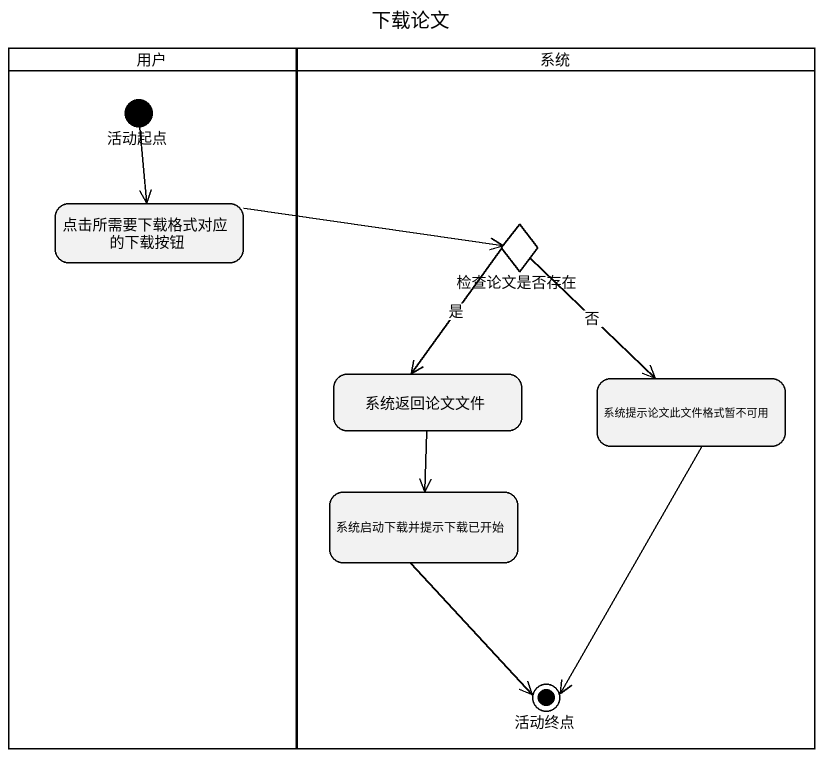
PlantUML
@startuml
title 下载论文
hide empty description
state 用户 <<partition>> {
  state 活动起点 <<start>>
  state 点击所需要下载格式对应的下载按钮
}
state 系统 <<partition>> {
  state 检查论文是否存在 <<choice>>
  state 系统返回论文文件
  state 系统提示论文此文件格式暂不可用
  state 系统启动下载并提示下载已开始
  state 活动终点 <<end>>
}
活动起点 --> 点击所需要下载格式对应的下载按钮
点击所需要下载格式对应的下载按钮 -right-> 检查论文是否存在
检查论文是否存在 --> 系统返回论文文件 : 是
检查论文是否存在 --> 系统提示论文此文件格式暂不可用 : 否
系统返回论文文件 --> 系统启动下载并提示下载已开始
系统提示论文此文件格式暂不可用 --> 活动终点
系统启动下载并提示下载已开始 --> 活动终点
@enduml
